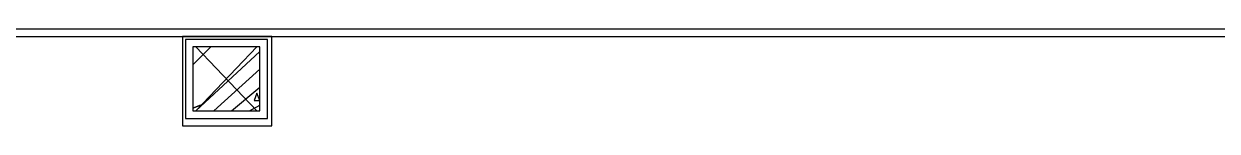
# Model space of a CAD drawing. Header units: millimetres. Extents: x 5 to 415, y 48 to 251.
# Drawn here: x 352.45 to 366.58, y 149.19 to 150.34 of the extents above; entities that cross this region are included whole.
import ezdxf

# ---------------------------------------------------------------- set-up
doc = ezdxf.new("R2010")
doc.units = ezdxf.units.MM
doc.layers.add('P', color=7, linetype='Continuous')

msp = doc.modelspace()

# ---------------------------------------------------------------- linework, layer by layer
at = {"layer": 'P'}
for points in [[(367.4, 150.336), (328.507, 150.336)], [(328.507, 150.248), (367.4, 150.248)], [(354.33, 150.248), (354.33, 149.19)], [(355.388, 150.248), (354.33, 150.248)], [(354.365, 150.213), (354.365, 149.278)], [(355.335, 150.213), (354.365, 150.213)], [(355.335, 149.278), (355.335, 150.213)], [(355.388, 149.19), (355.388, 150.248)], [(354.453, 149.913), (354.665, 150.125)], [(355.247, 150.125), (354.453, 150.125)], [(354.453, 150.125), (354.453, 149.366)], [(355.212, 149.366), (354.489, 150.125)], [(354.489, 149.366), (355.212, 150.125)], [(354.489, 149.366), (355.247, 150.072)], [(355.247, 149.366), (355.247, 150.125)], [(354.7, 149.366), (355.247, 149.86)], [(354.912, 149.366), (355.247, 149.648)], [(355.212, 149.578), (355.177, 149.49)], [(355.247, 149.49), (355.212, 149.578)], [(354.542, 149.437), (354.453, 149.401)], [(354.453, 149.401), (354.542, 149.437)], [(354.453, 149.366), (355.247, 149.366)], [(355.124, 149.366), (355.247, 149.437)], [(355.177, 149.49), (355.247, 149.49)], [(354.365, 149.278), (355.335, 149.278)], [(354.33, 149.19), (355.388, 149.19)]]:
    msp.add_lwpolyline(points, dxfattribs=at)

doc.saveas('drawing.dxf')
